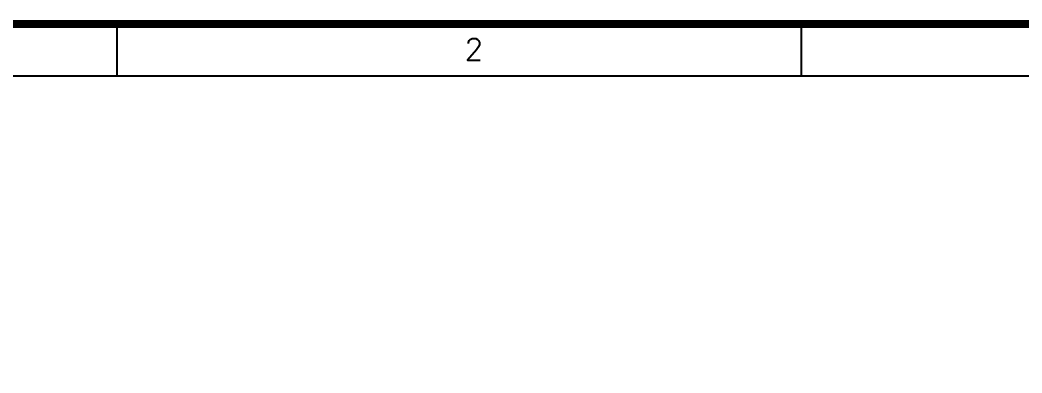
# Model space of a CAD drawing. Extents: x 7620542 to 7843793, y -6476226 to -6093835.
# Drawn here: x 7636511 to 7663738, y -6332011 to -6322426 of the extents above; entities that cross this region are included whole.
import ezdxf
from ezdxf.enums import TextEntityAlignment as Align

# ---------------------------------------------------------------- set-up
doc = ezdxf.new("R2010")
doc.units = 0
doc.header["$LTSCALE"] = 600
doc.header["$MEASUREMENT"] = 0
doc.layers.add('TITLE', color=7, linetype='CONTINUOUS')
doc.styles.add('ROMANS', font='romans.shx')

# ---------------------------------------------------------------- blocks, each defined once
blk = doc.blocks.new('A$C66962185')
at = {"layer": 'TITLE', "color": 7}
for p, q in [((30.11, -140930.66), (30.11, -140928.365)), ((60.372, -140930.66), (60.372, -140928.365))]:
    blk.add_line(p, q, dxfattribs=at)
at = {"layer": 'TITLE'}
blk.add_line((2.142, -140930.66), (360.704, -140930.66), dxfattribs=at)
at = {"layer": 'TITLE', "color": 7, "const_width": 0.355}
blk.add_lwpolyline([(363, -140928.365), (363, -141178.329), (0, -141178.329), (0, -140928.365)], close=True, dxfattribs=at)
at = {"layer": 'TITLE', "color": 7, "style": 'ROMANS'}
blk.add_text('2', height=0.952, dxfattribs=at).set_placement((45.886, -140929.478), align=Align.MIDDLE)

msp = doc.modelspace()

# ---------------------------------------------------------------- block references
at = {"layer": 'TITLE', "xscale": 614.4175770664588, "yscale": 614.4175710082054, "zscale": 614.4175728063115}
msp.add_blockref('A$C66962185', (7620650.707, 80266328.743, -14.83), dxfattribs=at)

doc.saveas('drawing.dxf')
